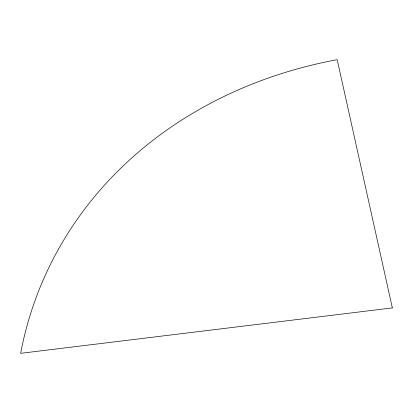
<?xml version="1.0" encoding="UTF-8"?>
<svg xmlns="http://www.w3.org/2000/svg" width="413" height="413" viewBox="0 0 413 413"><rect width="100%" height="100%" fill="white"/><g stroke="black" fill="none" stroke-linecap="round" stroke-linejoin="round"><path stroke-width="0.62" d="M392.35 307.912L20.65 353.327A471.321 401.875 21.1 0 1 337.189 59.673L392.35 307.912"/></g></svg>
